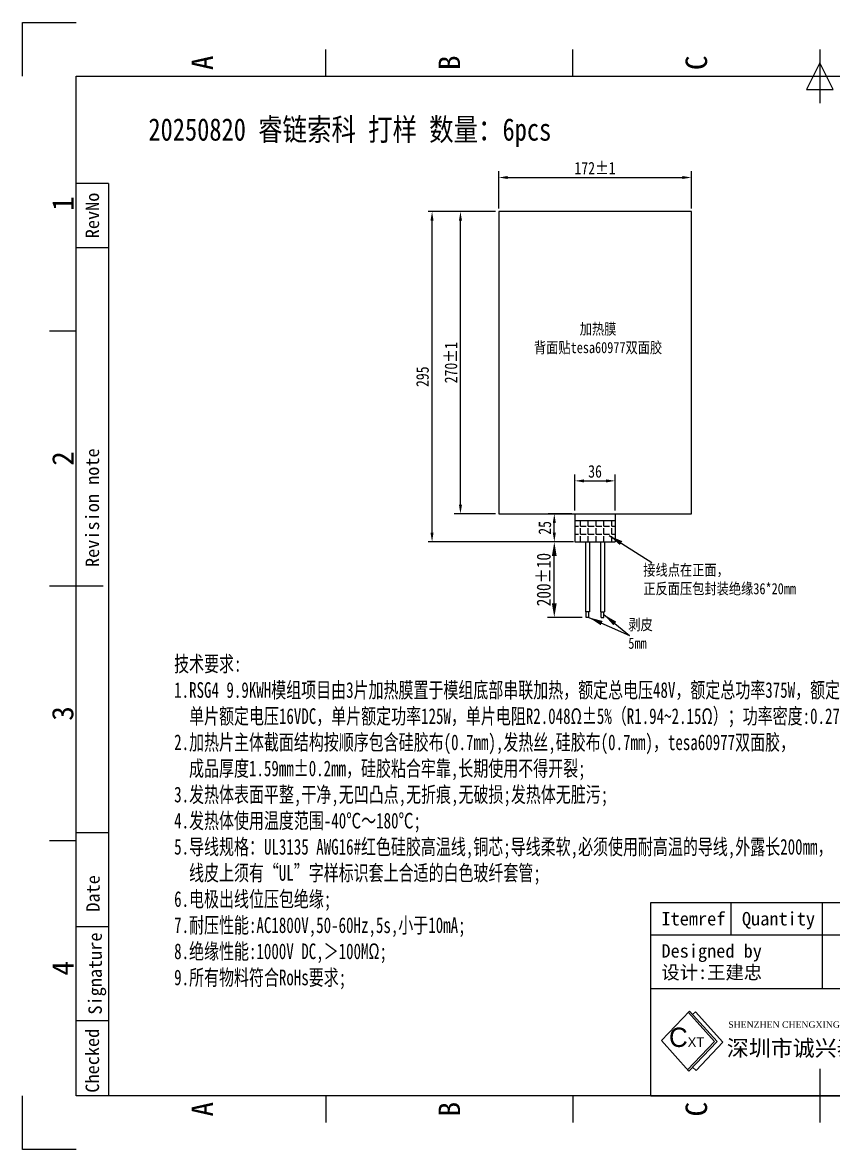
# Model space of a CAD drawing. Extents: x -1051 to 2563, y -231 to 775.
# Drawn here: x 577 to 1301, y -231 to 775 of the extents above; entities that cross this region are included whole.
import ezdxf
from ezdxf.enums import TextEntityAlignment as Align

# ---------------------------------------------------------------- set-up
doc = ezdxf.new("R2010")
doc.units = 0
doc.header["$PDMODE"] = 35
doc.header["$PDSIZE"] = -5
for name, color, linetype in [('FRAME 025', 7, 'Continuous'), ('FRAME 050', 6, 'Continuous'), ('FRAME 070', 5, 'Continuous'), ('FRAME 200', 8, 'Continuous'), ('标注', 2, 'Continuous')]:
    doc.layers.add(name, color=color, linetype=linetype)
doc.styles.add('BZ 尺寸标注', font='', dxfattribs={"width": 0.7})
doc.styles.add('ISO Proportional', font='simhei.ttf', dxfattribs={"width": 0.8})
doc.styles.get("Standard").update_dxf_attribs({"font": 'txt', "width": 0.8})
doc.styles.add('标注', font='')
doc.styles.get('BZ 尺寸标注').set_extended_font_data('SimSun')
doc.styles.get('标注').set_extended_font_data('SimSun')
doc.dimstyles.get("Standard").update_dxf_attribs({"dimtxt": 0.18, "dimasz": 0.18, "dimexe": 0.18, "dimexo": 0.0625, "dimgap": 0.09, "dimtad": 0, "dimtih": 1, "dimtoh": 1, "dimdec": 4, "dimzin": 0, "dimdsep": 46, "dimtxsty": 'Standard', "dimcen": 0.09, "dimadec": 0, "dimazin": 0, "dimtfac": 1, "dimtdec": 4, "dimtofl": 0, "dimtmove": 0, "dimatfit": 3, "dimfxl": 1, "dimtolj": 1, "dimtzin": 0, "dimarcsym": 0})

# ---------------------------------------------------------------- blocks, each defined once
blk = doc.blocks.new('*D3')
at = {"layer": 'Defpoints', "color": 0}
for p in [(1051.5, 311.5), (1071.9, 311.5), (1079.4, 244)]:
    blk.add_point(p, dxfattribs=at)
at = {"layer": '标注', "color": 0, "lineweight": -2}
for p, q in [((1068.8, 311.5), (1045.3, 311.5)), ((1051.5, 256.5), (1051.5, 299)), ((1076.3, 244), (1045.3, 244))]:
    blk.add_line(p, q, dxfattribs=at)
at = {"layer": '标注', "color": 0}
for points in [[(1053.6, 299), (1049.4, 299), (1051.5, 311.5)], [(1049.4, 256.5), (1053.6, 256.5), (1051.5, 244)]]:
    blk.add_solid(points, dxfattribs=at)
at = {"layer": '标注', "color": 0, "insert": (1042.1, 277.8), "char_height": 12.5, "attachment_point": 5, "rotation": 90}
blk.add_mtext('200±10', dxfattribs=at)
blk = doc.blocks.new('*D4')
at = {"layer": 'Defpoints', "color": 0}
for p in [(967.7, 606.5), (1001.9, 606.5), (1001.9, 336.5)]:
    blk.add_point(p, dxfattribs=at)
at = {"layer": '标注', "color": 0, "lineweight": -2}
for p, q in [((999.1, 606.5), (962.1, 606.5)), ((967.7, 344.6), (967.7, 598.4)), ((999.1, 336.5), (962.1, 336.5))]:
    blk.add_line(p, q, dxfattribs=at)
at = {"layer": '标注', "color": 0}
for points in [[(969.1, 598.4), (966.4, 598.4), (967.7, 606.5)], [(966.4, 344.6), (969.1, 344.6), (967.7, 336.5)]]:
    blk.add_solid(points, dxfattribs=at)
at = {"layer": '标注', "color": 0, "insert": (959.3, 471.5), "char_height": 11.25, "attachment_point": 5, "rotation": 90}
blk.add_mtext('270±1', dxfattribs=at)
blk = doc.blocks.new('*D5')
at = {"layer": 'Defpoints', "color": 0}
for p in [(1173.9, 636.9), (1001.9, 606.5), (1173.9, 606.5)]:
    blk.add_point(p, dxfattribs=at)
at = {"layer": '标注', "color": 0, "lineweight": -2}
for p, q in [((1001.9, 609.4), (1001.9, 642.5)), ((1010, 636.9), (1165.8, 636.9)), ((1173.9, 609.4), (1173.9, 642.5))]:
    blk.add_line(p, q, dxfattribs=at)
at = {"layer": '标注', "color": 0}
for points in [[(1010, 638.3), (1010, 635.6), (1001.9, 636.9)], [(1165.8, 635.6), (1165.8, 638.3), (1173.9, 636.9)]]:
    blk.add_solid(points, dxfattribs=at)
at = {"layer": '标注', "color": 0, "insert": (1087.9, 645.3), "char_height": 11.25, "attachment_point": 5}
blk.add_mtext('172±1', dxfattribs=at)
blk = doc.blocks.new('*D6')
at = {"layer": 'Defpoints', "color": 0}
for p in [(1105.9, 366), (1069.9, 336.5), (1105.9, 336.5)]:
    blk.add_point(p, dxfattribs=at)
at = {"layer": '标注', "color": 0, "lineweight": -2}
for p, q in [((1069.9, 339.4), (1069.9, 371.6)), ((1078, 366), (1097.8, 366)), ((1105.9, 339.4), (1105.9, 371.6))]:
    blk.add_line(p, q, dxfattribs=at)
at = {"layer": '标注', "color": 0}
for points in [[(1078, 367.3), (1078, 364.6), (1069.9, 366)], [(1097.8, 364.6), (1097.8, 367.3), (1105.9, 366)]]:
    blk.add_solid(points, dxfattribs=at)
at = {"layer": '标注', "color": 0, "insert": (1087.9, 374.4), "char_height": 11.25, "attachment_point": 5}
blk.add_mtext('36', dxfattribs=at)
blk = doc.blocks.new('*D7')
at = {"layer": 'Defpoints', "color": 0}
for p in [(1051.5, 336.5), (1069.9, 336.5), (1069.9, 311.5)]:
    blk.add_point(p, dxfattribs=at)
at = {"layer": '标注', "color": 0, "lineweight": -2}
for p, q in [((1067.1, 336.5), (1045.9, 336.5)), ((1051.5, 319.6), (1051.5, 328.4)), ((1067.1, 311.5), (1045.9, 311.5))]:
    blk.add_line(p, q, dxfattribs=at)
at = {"layer": '标注', "color": 0}
for points in [[(1052.9, 328.4), (1050.2, 328.4), (1051.5, 336.5)], [(1050.2, 319.6), (1052.9, 319.6), (1051.5, 311.5)]]:
    blk.add_solid(points, dxfattribs=at)
at = {"layer": '标注', "color": 0, "insert": (1043.1, 324), "char_height": 11.25, "attachment_point": 5, "rotation": 90}
blk.add_mtext('25', dxfattribs=at)
blk = doc.blocks.new('*D8')
at = {"layer": 'Defpoints', "color": 0}
for p in [(942.4, 606.5), (1001.9, 606.5), (1069.9, 311.5)]:
    blk.add_point(p, dxfattribs=at)
at = {"layer": '标注', "color": 0, "lineweight": -2}
for p, q in [((999.1, 606.5), (938.8, 606.5)), ((942.4, 319.6), (942.4, 598.4)), ((1067.1, 311.5), (938.8, 311.5))]:
    blk.add_line(p, q, dxfattribs=at)
at = {"layer": '标注', "color": 0}
for points in [[(943.7, 598.4), (941, 598.4), (942.4, 606.5)], [(941, 319.6), (943.7, 319.6), (942.4, 311.5)]]:
    blk.add_solid(points, dxfattribs=at)
at = {"layer": '标注', "color": 0, "insert": (933.9, 459), "char_height": 11.25, "attachment_point": 5, "rotation": 90}
blk.add_mtext('295', dxfattribs=at)

msp = doc.modelspace()

# ---------------------------------------------------------------- hatches: boundary and pattern name
at = {"layer": '标注'}
h = msp.add_hatch(dxfattribs=at)
h.set_pattern_fill('ANGLE', color=256)
h.set_pattern_definition([(0, (1067.9084, 311.538), (0, 6.985), [5.08, -1.905]), (90, (1067.9084, 311.538), (-6.985, 4e-16), [5.08, -1.905])])
h.paths.add_polyline_path([(1069.908, 311.538), (1105.908, 311.538), (1105.908, 330.538), (1069.908, 330.538)])

# ---------------------------------------------------------------- linework, layer by layer
for p, q in [((1001.908, 606.538), (1001.908, 336.538)), ((1173.908, 336.538), (1173.908, 606.538)), ((1069.908, 336.538), (1069.908, 311.538)), ((1105.908, 336.538), (1105.908, 311.538)), ((1069.908, 330.538), (1105.908, 330.538)), ((1069.908, 311.538), (1105.908, 311.538)), ((1079.418, 311.538), (1079.418, 249.046)), ((1082.918, 311.538), (1082.918, 249.046)), ((1092.899, 311.538), (1092.899, 249.046)), ((1096.399, 311.538), (1096.399, 249.046)), ((1082.918, 249.046), (1079.418, 249.046)), ((1079.968, 244.046), (1079.968, 249.046)), ((1082.368, 244.046), (1079.968, 244.046)), ((1082.368, 244.046), (1082.368, 249.046)), ((1092.899, 249.046), (1096.399, 249.046)), ((1093.449, 244.046), (1093.449, 249.046)), ((1093.449, 244.046), (1095.849, 244.046)), ((1095.849, 244.046), (1095.849, 249.046))]:
    msp.add_line(p, q)
at = {"lineweight": 9}
for p, q in [((1172.326, -107.774), (1147.281, -133.908)), ((1194.588, -134.692), (1171.215, -108.934)), ((1196.835, -134.782), (1172.326, -107.774)), ((1174.827, -110.53), (1177.457, -108.353)), ((1202.03, -135.433), (1177.457, -108.353)), ((1147.281, -133.908), (1171.652, -161.191)), ((1170.524, -159.927), (1194.588, -134.692)), ((1171.652, -161.191), (1196.835, -134.782)), ((1178.034, -160.597), (1202.03, -135.433)), ((1174.931, -157.752), (1178.034, -160.597))]:
    msp.add_line(p, q, dxfattribs=at)
for points in [[(1173.908, 606.538), (1001.908, 606.538)], [(1001.908, 336.538), (1173.908, 336.538)]]:
    msp.add_lwpolyline(points)
at = {"layer": 'FRAME 050'}
for p, q in [((847.6, 727.421), (847.6, 751.386)), ((1068.077, 727.421), (1068.077, 751.386)), ((1288.554, 751.386), (1288.554, 703.456)), ((1288.554, 739.404), (1276.572, 715.439)), ((1300.537, 715.439), (1288.554, 739.404)), ((1276.572, 715.439), (1300.537, 715.439)), ((624.727, 499.755), (600.762, 499.755)), ((648.692, 272.088), (600.762, 272.088)), ((624.727, 44.422), (600.762, 44.422)), ((1288.554, -159.28), (1288.554, -207.21)), ((847.6, -183.245), (847.6, -207.21)), ((1068.077, -183.245), (1068.077, -207.21))]:
    msp.add_line(p, q, dxfattribs=at)
at = {"layer": 'FRAME 070'}
for p, q in [((624.727, -183.245), (624.727, 727.421)), ((624.727, 727.421), (1952.382, 727.421)), ((653.485, 631.562), (624.727, 631.562)), ((653.485, 631.562), (653.485, -183.245)), ((653.485, 574.046), (624.727, 574.046)), ((653.485, 51.611), (624.727, 51.611)), ((1137.575, -183.245), (1137.575, -10.697)), ((1137.575, -10.697), (1952.382, -10.697)), ((1209.47, -39.455), (1209.47, -10.697)), ((1290.951, -39.455), (1290.951, -10.697)), ((653.485, -32.399), (624.727, -32.399)), ((1137.575, -39.455), (1952.382, -39.455)), ((1290.951, -87.385), (1290.951, -39.455)), ((1137.575, -87.385), (1952.382, -87.385)), ((653.485, -116.143), (624.727, -116.143)), ((1952.382, -183.245), (624.727, -183.245)), ((1137.575, -183.245), (1952.382, -183.245))]:
    msp.add_line(p, q, dxfattribs=at)
at = {"layer": 'FRAME 200'}
for p, q in [((576.797, 727.421), (576.797, 775.351)), ((576.797, 775.351), (624.727, 775.351)), ((576.797, -231.174), (576.797, -183.245)), ((624.727, -231.174), (576.797, -231.174))]:
    msp.add_line(p, q, dxfattribs=at)

# ---------------------------------------------------------------- texts
at = {"insert": (689.144, 689.856), "char_height": 20, "attachment_point": 1, "style": 'ISO Proportional', "bg_fill": 2}
msp.add_mtext_dynamic_manual_height_columns('20250820 睿链索科 打样 数量：6pcs', width=471.31704, gutter_width=12.5, heights=[-27.191], dxfattribs=at)
at = {"attachment_point": 1}
for s, insert, char_height, width, style in [('{\\C0;技术要求:\\P1.\\A1;\\C7;RSG4 9.9KWH模组项目由3片加热膜置于模组底部串联加热，额定总电压48V，额定总功率375W，额定电流7.8A，\\P  单片额定电压16VDC，单片额定功率125W，单片电阻R2.048Ω±5%（R1.94~2.15Ω）；\\A0;\\C0;功率密度:0.27W/cm²;\\P2.加热片主体截面结构按顺序包含硅胶布(0.7mm),发热丝,硅胶布(0.7mm)，tesa60977双面胶，\\P  成品厚度1.59mm±0.2mm，硅胶粘合牢靠,长期使用不得开裂;\\P3.发热体表面平整,干净,无凹凸点,无折痕,无破损;发热体无脏污;\\P4.发热体使用温度范围-40℃～180℃;\\P5.导线规格：UL3135 AWG16#红色硅胶高温线,铜芯;导线柔软,必须使用耐高温的导线,外露长200mm，\\P  线皮上须有“UL”字样标识套上合适的白色玻纤套管;\\P6.电极出线位压包绝缘;\\P7.耐压性能:AC1800V,50-60Hz,5s,小于10mA;\\P8.绝缘性能:1000V DC,＞100M\\Ftxt.shx|c134;Ω\\fSimSun|b0|i0|c134|p2;;\\P9.所有物料符合RoHs要求;}', (712.131, 209.542), 14, 797.36056, 'BZ 尺寸标注'), ('{\\fFZShuTi|b0|i0|c134|p2;\\H0.8571x;C\\H0.5x;XT}', (1153.94, -122.36), 20.13051, 38.27939, '标注')]:
    msp.add_mtext(s, dxfattribs=dict(at, insert=insert, char_height=char_height, width=width, style=style))
at = {"layer": 'FRAME 025', "style": '标注'}
for s, height, p in [('RevNo', 11.9824, (639.106, 582.672)), ('Revision note', 11.98245, (639.106, 289.042)), ('Date', 11.9824, (639.639, -18.796)), ('Signature', 11.9824, (641.586, -110.712)), ('Checked', 11.9824, (639.106, -180.444))]:
    msp.add_text(s, height=height, rotation=90, dxfattribs=at).set_placement(p, align=Align.MIDDLE_LEFT)
for s, height, p in [('Itemref', 11.9824, (1147.161, -25.076)), ('Quantity', 11.9824, (1219.056, -25.076)), ('Designed by', 11.98245, (1147.161, -53.834))]:
    msp.add_text(s, height=height, dxfattribs=at).set_placement(p, align=Align.MIDDLE_LEFT)
at = {"layer": 'FRAME 025', "insert": (1147.161, -67.015), "char_height": 11.9824, "width": 98.25605, "attachment_point": 1, "style": '标注'}
msp.add_mtext('设计:王建忠', dxfattribs=at)
at = {"layer": 'FRAME 025', "color": 5, "insert": (1206.791, -116.754), "char_height": 7.246983, "width": 289.36419, "attachment_point": 1, "style": '标注'}
msp.add_mtext('{\\fTimes New Roman|b0|i0|c0|p18;\\H0.7937x;SHENZHEN CHENGXINGTAI ELECTRICAL HEATING APPLIANCE CO.,LTD}', dxfattribs=at)
at = {"layer": 'FRAME 025', "color": 1, "insert": (1205.542, -133.461), "char_height": 15.09788, "width": 287.5787, "attachment_point": 1, "style": '标注'}
msp.add_mtext('{\\fSimSun|b0|i0|c134|p2;\\H0.9524x;深圳市诚兴泰电热电器有限公司}', dxfattribs=at)
at = {"layer": 'FRAME 050', "style": '标注'}
for s, p in [('A', (737.362, 739.404)), ('B', (957.839, 739.404)), ('C', (1178.316, 739.404)), ('1', (612.744, 613.588)), ('2', (612.744, 385.922)), ('3', (612.744, 158.255)), ('4', (612.744, -69.411)), ('A', (737.362, -195.227)), ('B', (957.839, -195.227)), ('C', (1178.316, -195.227))]:
    msp.add_text(s, height=19.172, rotation=90, dxfattribs=at).set_placement(p, align=Align.MIDDLE)
at = {"layer": '标注', "char_height": 10, "attachment_point": 1}
for s, width, heights, insert in [('\\pxqc;{\\f宋体|b0|i0|c134|p2;加热膜\\P背面贴}tesa60977{\\f宋体|b0|i0|c134|p2;双面胶}', 288.04904, [-31.639], (946.58, 506.741)), ('{\\f宋体|b0|i0|c134|p2;接线点在正面，\\P正反面压包封装绝缘36*20mm}', 172.11041, [-31.583], (1130.983, 291.386)), ('{\\f宋体|b0|i0|c134|p2;剥皮}5mm', 29.09188, [-28.454], (1117.595, 242.649))]:
    msp.add_mtext_dynamic_manual_height_columns(s, width=width, gutter_width=1, heights=heights, dxfattribs=dict(at, insert=insert))

# ---------------------------------------------------------------- dimensions: what is measured, and where the dimension line sits
at = {"layer": '标注'}
dim = msp.add_linear_dim(base=(1173.908, 636.904), p1=(1001.908, 606.538), p2=(1173.908, 606.538), text='<>±1', dimstyle='Standard', override={"dimscale": 4.5, "dimtxt": 2.5, "dimasz": 1.8, "dimexe": 1.25, "dimexo": 0.625, "dimgap": 0.625, "dimtad": 1, "dimtih": 0, "dimdec": 2, "dimzin": 8, "dimdsep": 44, "dimtxsty": 'Standard', "dimcen": 2.5, "dimtdec": 2, "dimtofl": 1, "dimatfit": 0, "dimtolj": 0, "dimtzin": 8}, dxfattribs=at)
dim.commit()
dim.dimension.update_dxf_attribs({"geometry": '*D5', "text_midpoint": (1087.908, 645.341)})
for base, p2, override, picture, middle in [((942.386, 606.538), (1001.908, 606.538), {"dimscale": 4.5, "dimtxt": 2.5, "dimasz": 1.8, "dimexe": 0.8, "dimexo": 0.625, "dimgap": 0.625, "dimtad": 1, "dimtih": 0, "dimdec": 2, "dimzin": 8, "dimdsep": 44, "dimcen": 2.5, "dimtdec": 2, "dimtofl": 1, "dimatfit": 0, "dimtolj": 0, "dimtzin": 8}, '*D8', (933.949, 459.038)), ((1051.51, 336.538), (1069.908, 336.538), {"dimscale": 4.5, "dimtxt": 2.5, "dimasz": 1.8, "dimexe": 1.25, "dimexo": 0.625, "dimgap": 0.625, "dimtad": 1, "dimtih": 0, "dimdec": 2, "dimzin": 8, "dimdsep": 44, "dimcen": 2.5, "dimtdec": 2, "dimtofl": 1, "dimatfit": 0, "dimtolj": 0, "dimtzin": 8}, '*D7', (1043.073, 324.038))]:
    dim = msp.add_linear_dim(base=base, p1=(1069.908, 311.538), p2=p2, angle=90, dimstyle='Standard', override=override, dxfattribs=at)
    dim.commit()
    dim.dimension.update_dxf_attribs({"geometry": picture, "text_midpoint": middle})
for base, p1, p2, text, override, picture, middle in [((967.713, 606.538), (1001.908, 336.538), (1001.908, 606.538), '<>±1', {"dimscale": 4.5, "dimtxt": 2.5, "dimasz": 1.8, "dimexe": 1.25, "dimexo": 0.625, "dimgap": 0.625, "dimtad": 1, "dimtih": 0, "dimdec": 2, "dimzin": 8, "dimdsep": 44, "dimtxsty": 'Standard', "dimcen": 2.5, "dimtdec": 2, "dimtofl": 1, "dimatfit": 0, "dimtolj": 0, "dimtzin": 8}, '*D4', (959.276, 471.538)), ((1051.51, 311.538), (1079.418, 244.046), (1071.908, 311.538), '200±10', {"dimscale": 5, "dimtxt": 2.5, "dimasz": 2.5, "dimexe": 1.25, "dimexo": 0.625, "dimgap": 0.625, "dimtad": 1, "dimtih": 0, "dimtoh": 0, "dimdec": 2, "dimzin": 8, "dimdsep": 44, "dimtxsty": 'Standard', "dimcen": 2.5, "dimtdec": 2, "dimtofl": 1, "dimatfit": 0, "dimtolj": 0, "dimtzin": 8}, '*D3', (1042.135, 277.792))]:
    dim = msp.add_linear_dim(base=base, p1=p1, p2=p2, angle=90, text=text, dimstyle='Standard', override=override, dxfattribs=at)
    dim.commit()
    dim.dimension.update_dxf_attribs({"geometry": picture, "text_midpoint": middle})
dim = msp.add_linear_dim(base=(1105.908, 365.962), p1=(1069.908, 336.538), p2=(1105.908, 336.538), dimstyle='Standard', override={"dimscale": 4.5, "dimtxt": 2.5, "dimasz": 1.8, "dimexe": 1.25, "dimexo": 0.625, "dimgap": 0.625, "dimtad": 1, "dimtih": 0, "dimdec": 2, "dimzin": 8, "dimdsep": 44, "dimtxsty": 'Standard', "dimcen": 2.5, "dimtdec": 2, "dimtofl": 1, "dimatfit": 0, "dimtolj": 0, "dimtzin": 8}, dxfattribs=at)
dim.commit()
dim.dimension.update_dxf_attribs({"geometry": '*D6', "text_midpoint": (1087.908, 374.4)})

# ---------------------------------------------------------------- leaders
for points in [[(1100.528, 317.077), (1138.734, 293.005)], [(1082.368, 244.046), (1118.757, 227.788)], [(1095.849, 246.546), (1118.757, 227.788)]]:
    msp.add_leader(points, dimstyle='Standard', override={"dimscale": 5, "dimtxt": 2.5, "dimasz": 2.5, "dimexe": 1.25, "dimexo": 0.625, "dimgap": 0.625, "dimtad": 0, "dimtih": 0, "dimtoh": 0, "dimdec": 2, "dimzin": 8, "dimdsep": 44, "dimcen": 2.5, "dimtdec": 2, "dimtofl": 1, "dimatfit": 0, "dimtolj": 0, "dimtzin": 8}, dxfattribs=at)

doc.saveas('drawing.dxf')
